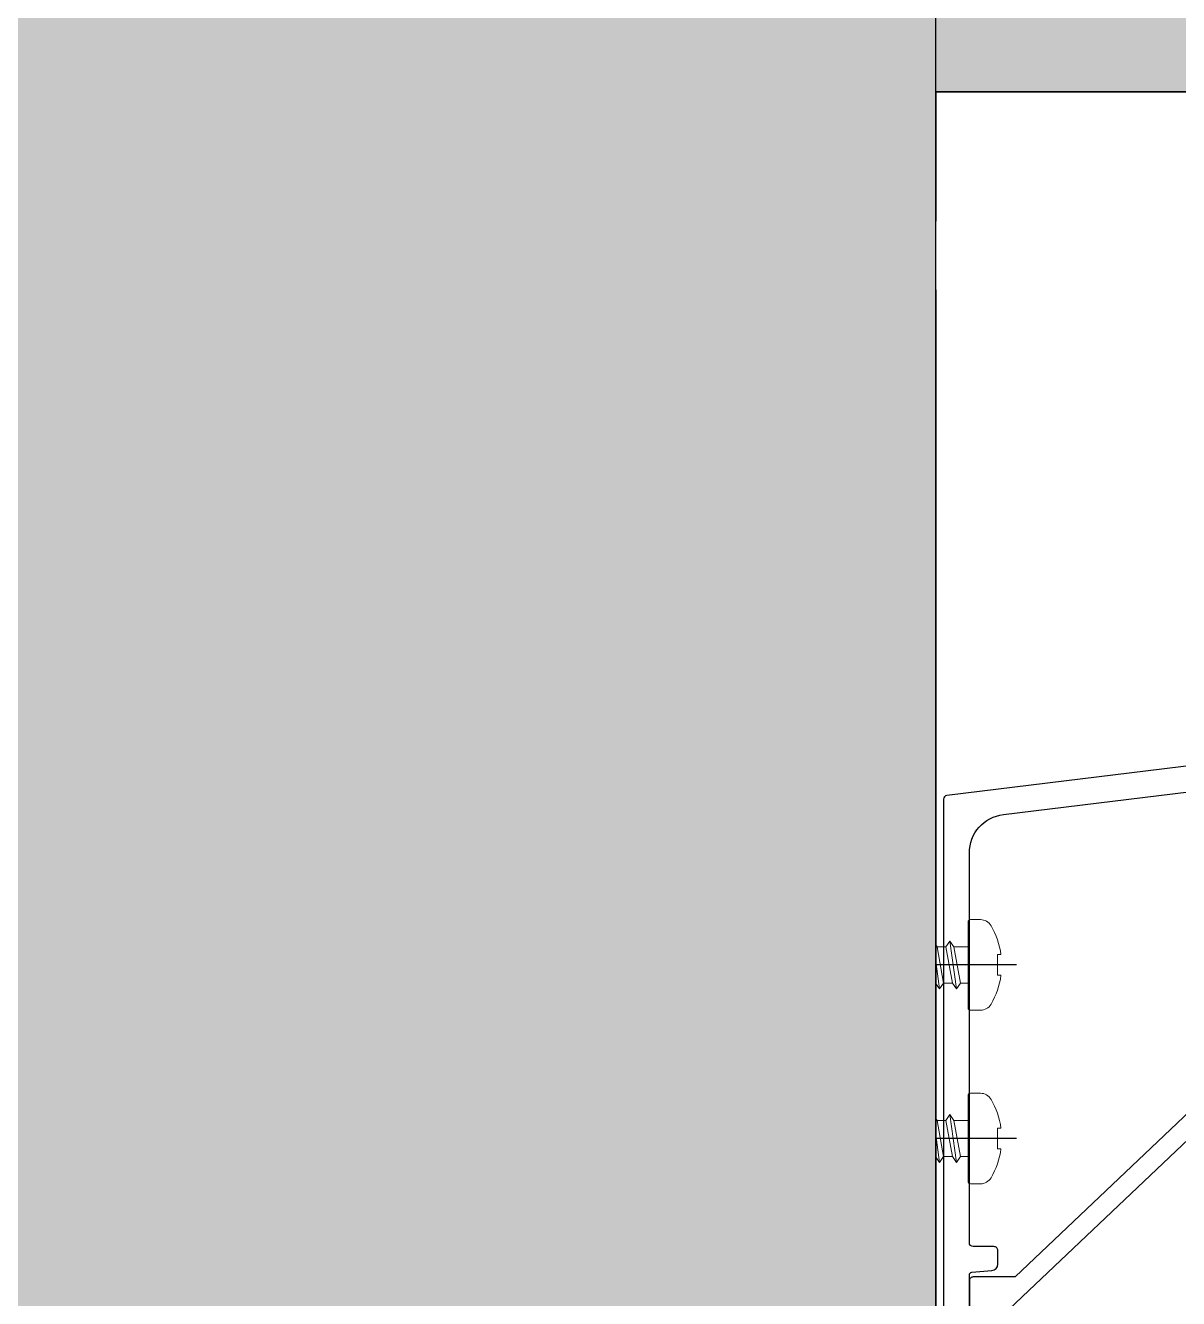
# Model space of a CAD drawing. Header units: millimetres. Extents: x -4391136 to -1798569, y -886572 to -291056.
# Drawn here: x -2446139.6 to -2446050.4, y -383504.1 to -383405.8 of the extents above; entities that cross this region are included whole.
import ezdxf

# ---------------------------------------------------------------- set-up
doc = ezdxf.new("R2010")
doc.units = ezdxf.units.MM
doc.set_wipeout_variables(frame=1)
doc.linetypes.add('CENTER', pattern=[50.800000000000004, 31.75, -6.35, 6.35, -6.35])
for name, color, linetype in [('000 - CONCRETE_COL_CUT_COLOR_1', 7, 'Continuous'), ('000 - CONCRETE_COL_HATCH_', 7, 'Continuous'), ('000 - CONCRETE_COL_WIPEOUT_', 7, 'Continuous'), ('000 - EXISTING_PRECAST_CUT_COLOR_4', 7, 'Continuous'), ('000 - STRUCTURE_STEEL_ACCESORIES_MAIN_COLOR_2', 7, 'Continuous'), ('000 - STRUCTURE_STEEL_ACCESORIES_WIPEOUT_', 7, 'Continuous'), ('010 - ASPG_ACCESSORIES_CUT_COLOR_2', 7, 'Continuous'), ('010 - ASPG_ACCESSORIES_HATCH_', 7, 'Continuous'), ('010 - ASPG_ACCESSORIES_MAIN_COLOR_1', 7, 'Continuous'), ('010 - ASPG_ACCESSORIES_SUB_COLOR_1', 7, 'Continuous'), ('010 - ASPG_ACCESSORIES_SUB_COLOR_2', 7, 'Continuous'), ('010 - ASPG_ACCESSORIES_SYMBOL_', 7, 'Continuous'), ('010 - ASPG_ACCESSORIES_WIPEOUT_', 7, 'Continuous'), ('010 - ASPG_EXTR_MAIN_COLOR_2', 7, 'Continuous'), ('010 - ASPG_FASTERN_MAIN_COLOR_1', 7, 'Continuous'), ('010 - ASPG_FLASHING_HATCH_', 7, 'Continuous'), ('010 - ASPG_FLASHING_MAIN_COLOR_4', 7, 'Continuous'), ('010 - ASPG_FLASHING_WIPEOUT_', 7, 'Continuous'), ('010 - ASPG_FRAMING_CUT_COLOR_4', 7, 'Continuous'), ('010 - ASPG_FRAMING_HATCH_', 7, 'Continuous'), ('010 - ASPG_FRAMING_MAIN_COLOR_2', 7, 'Continuous'), ('010 - ASPG_FRAMING_SUB_COLOR_2', 7, 'Continuous'), ('010 - ASPG_FRAMING_WIPEOUT_', 7, 'Continuous'), ('_PP-Dim', 7, 'Continuous'), ('BOLT & SCREW', 7, 'Continuous'), ('Center Line', 7, 'CENTER'), ('Xref-C-1-PP17-AR-2214-01-B$0$A-GLAZ-CURT', 7, 'Continuous')]:
    doc.layers.add(name, color=color, linetype=linetype)
doc.layers.add('010 - ASPG_ACCESSORIES_DEF_SUB', color=7, linetype='Continuous', plot=False)
doc.layers.add('010 - ASPG_EXTR_DEF_SUB', color=7, linetype='Continuous', plot=False)
doc.layers.add('12-GRID', color=7, linetype='CENTER', lineweight=13)
doc.layers.add('SCREW', color=7, linetype='Continuous', lineweight=5)
pattern_1 = [(45, (68845973.91123614, -106253.6340706302), (-4.041115254481119, 4.041115254481119), []), (45, (68845976.60531414, -106253.6340706302), (-4.041115254481119, 4.041115254481119), [])]

# ---------------------------------------------------------------- blocks, each defined once
blk = doc.blocks.new('Xref-C-1-PP17-AR-2214-01-B$0$DPA_Curved type A - Curved Type A-31239855-ENTRANCE 2 - LOWER ROOF FLOOR PLAN01-flat-1')
at = {"layer": 'Xref-C-1-PP17-AR-2214-01-B$0$A-GLAZ-CURT', "color": 7}
for p, q in [((0, -552.5000015507685), (0, 552.5000015507685)), ((0, 552.5000015507685), (0, -552.5000015507685))]:
    blk.add_line(p, q, dxfattribs=at)
blk = doc.blocks.new('Xref-C-1-PP17-AR-2214-01-B$0$DPA_Curved type A_Corner 1 - Curved Type A_corner 1-31495882-ENTRANCE 2 - LOWER ROOF FLOOR PLAN01-flat-1')
at = {"layer": 'Xref-C-1-PP17-AR-2214-01-B$0$A-GLAZ-CURT', "lineweight": 9}
h = blk.add_hatch(dxfattribs=at)
h.set_pattern_fill('ACET-2D-FP_18', angle=90, style=0, pattern_type=2)
h.set_pattern_definition([(49.99999999999999, (2739942.745000001, 496031.1720000007), (-459.0337474724126, 385.1750482020262), [76.2, -838.2]), (355, (2739942.745000001, 496031.1720000007), (65.28252745750682, 746.1827032957547), [60.96000000000002, -670.5600000000001]), (100.451, (2740003.473000001, 496025.8590000007), (-693.3830033246076, -127.8976821547151), [64.76000000000005, -712.3600000000005]), (46.18400000000002, (2739942.745000001, 496234.3720000007), (-648.57248621923, 622.3064181256742), [114.3, -1257.299999999999]), (96.63599999999998, (2740033.104, 496220.3580000006), (-1050.534318683824, -122.2199233656637), [97.14000000000117, -1068.540000000013]), (351.184, (2739942.745000001, 496234.3720000007), (172.1971373415032, 1110.274966525139), [91.44000000000007, -1005.840000000001]), (21.00000000000002, (2740044.345000001, 496183.5720000007), (-214.7433929342338, 559.4256646482162), [76.20000000000027, -838.2000000000031]), (326, (2740044.345000001, 496183.5720000007), (418.8539380654042, 620.9765000836201), [60.95999999999974, -670.559999999997]), (71.45100000000002, (2740094.883, 496149.4830000006), (-668.4524660190125, 224.2969172171013), [64.75999999999986, -712.3599999999984]), (37.50000000000001, (2739942.745000001, 496031.1720000007), (-158.7692420154775, 206.9121046213362), [33.528, -628.904, 33.528, -1320.292]), (37.50000000000001, (2739942.745000001, 496031.1720000007), (-158.7692420154775, 206.9121046213362), [-695.96, -647.192, 33.528, -639.572]), (7.499999999999995, (2739942.745000001, 496031.1720000007), (-47.30360574389218, 359.3065578758988), [33.52799999999999, -354.5839999999999, 33.52799999999999, -870.204]), (7.499999999999995, (2739942.745000001, 496031.1720000007), (-47.30360574389218, 359.3065578758988), [-421.64, -613.6639999999999, 33.52799999999999, -223.012]), (327.5, (2739716.177, 496031.1720000007), (146.1911639370438, 229.474161533996), [33.52800000000036, -220.4720000000024, -1844.04000000002]), (327.5, (2739716.177, 496031.1720000007), (146.1911639370438, 229.474161533996), [-254.0000000000028, 33.52800000000036, -758.9520000000082, -1051.560000000011]), (327.5, (2739716.177, 496031.1720000007), (146.1911639370438, 229.474161533996), [-1046.480000000011, 33.52800000000036, -1018.032000000011]), (317.5, (2739614.577000001, 496031.1720000007), (321.0978918266118, 350.4168590258025), [33.52799999999964, -296.6719999999968, 33.52799999999964, -1239.519999999987]), (317.5, (2739614.577000001, 496031.1720000007), (321.0978918266118, 350.4168590258025), [-363.7279999999961, -492.7599999999947, 33.52799999999964, -713.2319999999922])])
h.paths.add_polyline_path([(-150.000000002794, -502.2251245807856), (-150.000000002794, -552.2251245810185), (-2.793967723846436e-09, -552.2251245810185), (-2.793967723846436e-09, 552.2251245800289), (-150.000000002794, 552.2251245800289), (-150.000000002794, 502.225124580611), (-190.0000000032596, 502.225124580611), (-200.000000002794, 492.2251245806692), (-181.433605923783, 246.4237463214085), (-175.2395933624357, -1.164153218269348e-09), (-181.433605923783, -246.4237463236786), (-200.000000002794, -492.2251245829393), (-190.0000000032596, -502.2251245807856)])
at = {"layer": 'Xref-C-1-PP17-AR-2214-01-B$0$A-GLAZ-CURT', "color": 7, "lineweight": 35}
blk.add_line((0, -552.2251245805528), (0, 552.2251245805528), dxfattribs=at)
blk = doc.blocks.new('*U2742')
at = {"layer": '000 - CONCRETE_COL_HATCH_'}
h = blk.add_hatch(dxfattribs=at)
h.set_pattern_fill('AR-CONC', scale=0.04)
h.set_pattern_definition([(49.99999999999999, (-115500.0000000017, -843987.3138813948), (7.28738675984016, -0.6375634215561234), [0.762, -8.382000000000001]), (355, (-115500.0000000017, -843987.3138813948), (-1.409736856998774, 7.642273809561406), [0.6096, -6.7056233668]), (100.4514447, (-115499.3927197217, -843987.3670115347), (5.877649883614131, 7.004710076487804), [0.6476003519999999, -7.123609783999998]), (46.18420000000001, (-115500.0000000017, -843985.2818813948), (10.8431616356852, -1.681693117309086), [1.143, -12.573]), (96.63555760999992, (-115499.0964040017, -843985.4220213948), (9.49616536206012, 9.897044983908861), [0.9714009256, -10.6854243264]), (351.1841511700001, (-115500.0000000017, -843985.2818813948), (9.496165362599081, 9.897044983421306), [0.9143986828, -10.0583892768]), (21, (-115498.9840000017, -843985.7898813948), (6.064575650765299, -4.090607927483505), [0.762, -8.382000000000001]), (326.0000000000001, (-115498.9840000017, -843985.7898813948), (2.472081133905883, 7.367518644892771), [0.6096, -6.7056]), (71.45144499999999, (-115498.4786186977, -843986.1307653908), (8.536656771148646, 3.27691075543621), [0.6476003520000001, -7.123597503999999]), (37.50000000000001, (-115500.0000000017, -843987.3138813948), (0.1235441300236727, 3.382201554926124), [0, -6.62432, 0, -6.807200000000001, 0, -6.731000000000001]), (7.499999999999999, (-115500.0000000017, -843987.3138813948), (2.67278650041223, 4.00722299272478), [0, -3.88112, 0, -6.47192, 0, -2.5654]), (327.5, (-115502.2656800017, -843987.3138813948), (5.423623806674856, -0.2291497597069377), [0, -2.54, 0, -7.9248, 0, -10.5156]), (317.5, (-115503.2816800017, -843987.3138813948), (5.925167255440722, 1.017059641333321), [0, -3.302, 0, -5.26288, 0, -7.4676])])
h.paths.add_polyline_path([(-1.667805984044525e-10, 1.091393642127514e-11), (0, 300), (-99.99999999906868, 300), (-99.99999999906868, 380), (-120.0000000307336, 400.0000000298023), (-394.6910346783698, 365.090032074484), (-670.2542316336185, 337.9092267079977), (-946.4721514284611, 318.479031635914), (-1223.126840339042, 306.8147785334149), (-1500.000000000931, 302.9256712471833), (-1776.87315966282, 306.8147785334149), (-2053.527848573402, 318.479031635914), (-2329.745768368244, 337.9092267079977), (-2605.308965323493, 365.090032074484), (-2879.999999973923, 400.0000000300352), (-2899.999999999069, 380), (-2899.999999999069, 300), (-3000, 300), (-3000, 0)])
at = {"layer": '000 - CONCRETE_COL_CUT_COLOR_1', "color": 7, "lineweight": -2}
blk.add_lwpolyline([(-3000, 0), (-1.667805984044525e-10, 1.091393642127514e-11), (0, 300), (-99.99999999906868, 300), (-99.99999999906868, 380), (-120.0000000307336, 400.0000000298023), (-394.6910346783698, 365.090032074484), (-670.2542316336185, 337.9092267079977), (-946.4721514284611, 318.479031635914), (-1223.126840339042, 306.8147785334149), (-1500.000000000931, 302.9256712471833)], dxfattribs=at)
blk = doc.blocks.new('W-1-PP17-ENT2_REV00_20260526-152612_EX_LOPF-1')
at = {"color": 7, "rotation": 270}
for name, p in [('Xref-C-1-PP17-AR-2214-01-B$0$DPA_Curved type A - Curved Type A-31239855-ENTRANCE 2 - LOWER ROOF FLOOR PLAN01-flat-1', (617.5000018537976, -199.9999999986612)), ('Xref-C-1-PP17-AR-2214-01-B$0$DPA_Curved type A_Corner 1 - Curved Type A_corner 1-31495882-ENTRANCE 2 - LOWER ROOF FLOOR PLAN01-flat-1', (617.7748788241297, -199.9999999986612))]:
    blk.add_blockref(name, p, dxfattribs=at)
at = {"layer": '000 - EXISTING_PRECAST_CUT_COLOR_4', "color": 7, "xscale": 0.5, "yscale": 0.5, "zscale": 0.5}
blk.add_blockref('*U2742', (1170.00000340445, -199.9999999986612), dxfattribs=at)
blk = doc.blocks.new('*U3395')
at = {"layer": '12-GRID', "color": 7, "linetype": 'CENTER'}
for p, q in [((5.684341886080801e-14, -6.200000000000029), (5.684341886080801e-14, 2.200000000000029)), ((-4.199999999999973, -2), (4.200000000000085, -2))]:
    blk.add_line(p, q, dxfattribs=at)
at = {"layer": 'BOLT & SCREW', "color": 7}
for p, q in [((-0.2288719817826677, -1.446462371730204), (-0.4418749999998197, -0.2325000000002947)), ((0.2288719817822642, -1.446462371730562), (0.4418749999996946, -0.2324999999999764)), ((-0.553537628269381, -1.771128018217196), (-1.767499999999847, -1.558125000000442)), ((-0.4577439635652332, -1.771128018217196), (-0.8837500000000146, -1.558125000000442)), ((-0.2288719817826677, -1.542256036434869), (-0.4418749999998197, -1.116250000000048)), ((0.2288719817822642, -1.542256036434869), (0.4418749999996946, -1.116250000000048)), ((0.4577439635647103, -1.771128018217196), (0.8837499999994917, -1.558125000000442)), ((0.5535376282692559, -1.771128018217196), (1.767500000000001, -1.558125000000124)), ((-0.553537628269381, -2.228871981782805), (-1.767500000000483, -2.441875000000354)), ((-0.4577439635652332, -2.228871981782805), (-0.8837500000000146, -2.441875000000354)), ((-0.2288719817826677, -2.457743963565131), (-0.4418749999998197, -2.883750000000271)), ((-0.2288719817821107, -2.553537628269438), (-0.4418749999998197, -3.767500000000023)), ((0.4418749999996946, -2.883750000000271), (0.2288719817829008, -2.457743963565131)), ((0.2288719817829008, -2.553537628269438), (0.4418749999999732, -3.767500000000023)), ((0.4577439635647103, -2.228871981782805), (0.8837500000001283, -2.441874999999877)), ((0.5535376282692559, -2.228871981782805), (1.767500000000001, -2.441874999999877))]:
    blk.add_line(p, q, dxfattribs=at)
for points in [[(-1.767500000000006, -1.558125000000442), (-0.8837500000001342, -1.558125000000442, 0.4142135623730394), (-0.4418749999998197, -1.116250000000048), (-0.4418749999998197, -0.2325000000002947), (0.4418749999996946, -0.2324999999999764), (0.4418749999996946, -1.116250000000048, 0.4142135623731505), (0.8837500000000089, -1.558125000000442), (1.76750000000012, -1.558125000000124), (1.76750000000012, -2.441874999999877), (0.8837500000000089, -2.441874999999877, 0.414213562373095), (0.4418749999996946, -2.883750000000271), (0.4418749999999732, -3.767500000000023), (-0.4418749999998197, -3.767500000000023), (-0.4418749999998197, -2.883750000000271, 0.4142135623730397), (-0.8837500000001342, -2.441875000000354), (-1.767500000000483, -2.441875000000354)], [(0.2288719817829008, -2.457743963565131, -0.414213562373095), (0.4577439635645909, -2.228871981782805), (0.5535376282692559, -2.228871981782805), (0.5535376282692559, -1.771128018217196), (0.4577439635645909, -1.771128018217196, -0.4142135623730951), (0.228871981782105, -1.542256036434869), (0.228871981782105, -1.446462371730562), (-0.2288719817826677, -1.446462371730204), (-0.2288719817826677, -1.542256036434869, -0.4142135623730951), (-0.4577439635649944, -1.771128018217196), (-0.553537628269381, -1.771128018217196), (-0.553537628269381, -2.228871981782805), (-0.4577439635649944, -2.228871981782805, -0.4142135623730951), (-0.2288719817826677, -2.457743963565131), (-0.2288719817822698, -2.553537628269438), (0.2288719817829008, -2.553537628269438)]]:
    blk.add_lwpolyline(points, format="xyb", close=True, dxfattribs=at)
blk.add_circle((5.684341886080801e-14, -2), 3.5, dxfattribs=at)
blk = doc.blocks.new('000_ASPG_TYP_FILES_20260218-010703_FRAME_EXTR_')
at = {"layer": '010 - ASPG_FRAMING_HATCH_'}
h = blk.add_hatch(dxfattribs=at)
h.set_pattern_fill('ANSI32', scale=0.1, angle=180)
h.set_pattern_definition([(225, (0, 0), (0.6735192090801866, -0.6735192090801868), []), (225, (-0.4490130000000001, 5.498823332255506e-17), (0.6735192090801866, -0.6735192090801868), [])])
edge = h.paths.add_edge_path()
edge.add_line((1.999999996740371, 15.99999999965075), (1.999999996740371, 1.999999999941792))
edge.add_line((1.999999996740371, 1.999999999941792), (39.69999999750871, 1.999999999941792))
edge.add_arc((39.69999999730499, 1.700000000040752), 0.2999999999010399, -3.891028654834372e-08, 89.99999996109239, ccw=False)
edge.add_line((39.99999999720603, 1.699999999837019), (39.99999999720603, 0.2999999996973202))
edge.add_arc((39.69999999750872, 0.2999999996973131), 0.2999999996973131, -90.00000000000142, 1.4210854715202004e-12, ccw=False)
edge.add_line((39.69999999750871, 0), (0.2999999996973202, 0))
edge.add_arc((0.2999999996973273, 0.2999999996973273), 0.2999999996973273, 180.0000000000013, 269.99999999999864, ccw=False)
edge.add_line((0, 0.2999999996973202), (0, 17.69999999989523))
edge.add_arc((0.2999999999301508, 17.70000000012806), 0.2999999999301508, 90.00000004446741, 180.0000000444674, ccw=False)
edge.add_line((0.2999999996973202, 18.00000000005821), (22.5570233851904, 18.00000000005821))
edge.add_arc((22.5570233856712, 18.50000000026317), 0.5000000002049632, 269.9999999449049, 380.2095453190142)
edge.add_arc((26.1699999981368, 19.82999999686102), 3.349999998908497, 182.0637942974167, 200.2095453254992, ccw=False)
edge.add_arc((23.58168000320438, 19.73672835517209), 0.7599999998138507, 2.0637943418387863, 182.0637943418388, ccw=False)
edge.add_arc((26.16999999910358, 19.82999999939922), 1.830000000338361, 182.0637943388468, 447.9362056470717)
edge.add_arc((26.263271644013, 22.41831999551505), 0.7600000000549151, 87.93620564125177, 267.9362056412518, ccw=False)
edge.add_arc((26.16999999863267, 19.8300000075356), 3.349999992334041, 69.79045460402187, 87.9362056313708, ccw=False)
edge.add_arc((27.49999999788272, 23.44297661244421), 0.5000000006038865, 249.7904545688332, 359.9999999442181)
edge.add_line((27.9999999984866, 23.44297661195742), (27.9999999984866, 26.67999999993481))
edge.add_line((27.9999999984866, 26.67999999993481), (28.49999999674037, 27.17999999958556))
edge.add_line((28.49999999674037, 27.17999999958556), (27.9999999984866, 27.67999999970198))
edge.add_line((27.9999999984866, 27.67999999970198), (27.9999999984866, 38.61999999982072))
edge.add_line((27.9999999984866, 38.61999999982072), (28.49999999674037, 39.11999999993714))
edge.add_line((28.49999999674037, 39.11999999993714), (27.9999999984866, 39.62000000005355))
edge.add_line((27.9999999984866, 39.62000000005355), (27.9999999984866, 42.85702338756528))
edge.add_arc((27.49999999787862, 42.85702338707262), 0.5000000006079759, 5.645408219420843e-08, 110.2095454304945)
edge.add_arc((26.16999999884449, 46.46999999186602), 3.349999992147246, 272.0637943651193, 290.20954539329375, ccw=False)
edge.add_arc((26.263271644013, 43.88168000403675), 0.7600000000258301, 92.06379435882718, 272.0637943588272, ccw=False)
edge.add_arc((26.16999999910502, 46.47000000012492), 1.830000000339747, 272.0637943528818, 537.9362056611998)
edge.add_arc((23.58168000320438, 46.56327164435061), 0.7599999998138507, 177.9362056581612, 357.9362056581612, ccw=False)
edge.add_arc((26.16999999825318, 46.47000000263876), 3.349999999025627, 159.7904546748206, 177.9362057022633, ccw=False)
edge.add_arc((22.55702338551316, 47.7999999994954), 0.500000000434755, 339.790454661877, 450.0000000369852)
edge.add_line((22.5570233851904, 48.29999999993015), (0.2999999996973202, 48.29999999993015))
edge.add_arc((0.2999999996973095, 48.59999999962746), 0.2999999996973131, 179.9999999999987, 270.00000000000205, ccw=False)
edge.add_line((0, 48.59999999962747), (0, 59.99999999994179))
edge.add_arc((0.2999999996973202, 59.99999999994179), 0.2999999996973202, 90, 180, ccw=False)
edge.add_line((0.2999999996973202, 60.29999999963911), (4.999999997438863, 60.29999999963911))
edge.add_line((4.999999997438863, 60.29999999963911), (4.999999997438863, 64.99999999959255))
edge.add_arc((5.299999997369017, 64.99999999982538), 0.2999999999301544, 90.0000000444681, 180.0000000444674, ccw=False)
edge.add_line((5.299999997136183, 65.29999999975553), (29.99999999883585, 65.29999999975553))
edge.add_line((29.99999999883585, 65.29999999975553), (29.99999999883585, 63.59999999997672))
edge.add_arc((29.69999999890567, 63.59999999974391), 0.2999999999301721, -89.99999995552861, 4.4463320136856055e-08, ccw=False)
edge.add_line((29.69999999913853, 63.29999999981374), (7.299999997485429, 63.29999999981374))
edge.add_arc((7.29999999771826, 62.99999999988358), 0.2999999999301508, 90.00000004446738, 180.0000000444674)
edge.add_line((6.999999997788109, 62.99999999965075), (6.999999997788109, 58.29999999969732))
edge.add_line((6.999999997788109, 58.29999999969732), (2.300000000162981, 58.29999999969732))
edge.add_arc((2.299999998300336, 57.99999999813735), 0.3000000015599653, 89.99999964426098, 179.999999644261)
edge.add_line((1.999999996740371, 58), (1.999999996740371, 50.60000000003492))
edge.add_arc((2.299999998533172, 50.60000000166475), 0.3000000017928013, 180.000000311273, 270.0000003112706)
edge.add_line((2.300000000162981, 50.29999999987194), (29.69999999913853, 50.29999999987194))
edge.add_arc((29.6999999989348, 49.9999999999709), 0.299999999901047, -3.890897914970992e-08, 89.99999996109108, ccw=False)
edge.add_line((29.99999999883585, 49.99999999976717), (29.99999999883585, 26.67999999993481))
edge.add_line((29.99999999883585, 26.67999999993481), (29.99999999883585, 16.29999999981374))
edge.add_arc((29.6999999989057, 16.2999999995809), 0.2999999999301508, -89.99999995553259, 4.446741286301403e-08, ccw=False)
edge.add_line((29.69999999913853, 15.99999999965075), (1.999999996740371, 15.99999999965075))
at = {"layer": '010 - ASPG_FRAMING_CUT_COLOR_4', "color": 7}
blk.add_lwpolyline([(1.999999996740371, 15.99999999965075), (1.999999996740371, 1.999999999941792), (39.69999999750871, 1.999999999941792, -0.4142135623731089), (39.99999999720603, 1.699999999837019), (39.99999999720603, 0.2999999996973202, -0.4142135623731089), (39.69999999750871, 0), (0.2999999996973202, 0, -0.4142135623730811), (0, 0.2999999996973202), (0, 17.69999999989523, -0.4142135623730951), (0.2999999996973202, 18.00000000005821), (22.5570233851904, 18.00000000005821, 0.5217296884731124), (23.02624112786725, 18.67272727261297, -0.07934163687482358), (22.82217297761235, 19.70935906958766, -1), (24.34118702879641, 19.76409764075652, 2.296345716993233), (26.23590235819574, 21.65881296969019, -1), (26.29064092983026, 23.17782702133991, -0.0793416368716021), (27.32727272447664, 22.9737588702119, 0.5217296884801942), (27.9999999984866, 23.44297661195742), (27.9999999984866, 26.67999999993481), (28.49999999674037, 27.17999999958556), (27.9999999984866, 27.67999999970198), (27.9999999984866, 38.61999999982072), (28.49999999674037, 39.11999999993714), (27.9999999984866, 39.62000000005355), (27.9999999984866, 42.85702338756528, 0.5217296884727316), (27.32727272447664, 43.3262411293108, -0.07934163687522733), (26.29064092983026, 43.122172978241, -1), (26.23590235819574, 44.64118702983251, 2.296345716995783), (24.34118702879641, 46.53590235876618, -1), (22.82217297761235, 46.59064092993503, -0.07934163687201433), (23.02624112786725, 47.62727272690972, 0.5217296884786579), (22.5570233851904, 48.29999999993015), (0.2999999996973202, 48.29999999993015, -0.4142135623731158), (0, 48.59999999962747), (0, 59.99999999994179, -0.414213562373095), (0.2999999996973202, 60.29999999963911), (4.999999997438863, 60.29999999963911), (4.999999997438863, 64.99999999959255, -0.4142135623730879), (5.299999997136183, 65.29999999975553), (29.99999999883585, 65.29999999975553), (29.99999999883585, 63.59999999997672, -0.4142135623730533), (29.69999999913853, 63.29999999981374), (7.299999997485429, 63.29999999981374, 0.4142135623730949), (6.999999997788109, 62.99999999965075), (6.999999997788109, 58.29999999969732), (2.300000000162981, 58.29999999969732, 0.4142135623730948), (1.999999996740371, 58), (1.999999996740371, 50.60000000003492, 0.4142135623730845), (2.300000000162981, 50.29999999987194), (29.69999999913853, 50.29999999987194, -0.4142135623730951), (29.99999999883585, 49.99999999976717), (29.99999999883585, 26.67999999993481), (29.99999999883585, 16.29999999981374, -0.4142135623730951), (29.69999999913853, 15.99999999965075)], format="xyb", close=True, dxfattribs=at)
at = {"color": 7}
for p in [(26.16999999736436, 48.46999999973923), (26.16999999736436, 21.82999999966705)]:
    blk.add_blockref('*U3395', p, dxfattribs=at)
blk = doc.blocks.new('PZG35-9D5')
at = {"layer": 'Center Line', "color": 7}
blk.add_line((1.4210854715202e-14, 3.733653355866409), (1.4210854715202e-14, -10.53404386090006), dxfattribs=at)
at = {"layer": 'SCREW', "color": 7}
for p, q in [((-1.399999999999963, 2.842170943040401e-14), (-1.399999999999963, -1.090192378864657)), ((1.399999999999991, 0), (1.399999999999991, -0.5901923788647139)), ((-1.850000000000009, -1.399999999999977), (1.850000000000037, -0.8999999999999773)), ((-1.399999999999963, -1.090192378864685), (1.399999999999991, -0.5901923788646855)), ((1.850000000000037, -0.8999999999999773), (1.399999999999991, -0.5901923788646855)), ((1.850000000000037, -0.8999999999999773), (1.399999999999991, -1.209807621135297)), ((-1.850000000000009, -1.399999999999977), (-1.399999999999963, -1.090192378864685)), ((-1.850000000000009, -1.399999999999977), (-1.399999999999963, -1.709807621135297)), ((-1.399999999999963, -1.709807621135297), (1.399999999999991, -1.209807621135297)), ((-1.399999999999963, -1.709807621135269), (-1.399999999999963, -2.390192378864697)), ((-1.399999999999963, -2.390192378864697), (1.399999999999991, -1.890192378864697)), ((1.399999999999991, -1.209807621135269), (1.399999999999991, -1.890192378864725)), ((1.850000000000037, -2.199999999999989), (1.399999999999991, -1.890192378864697)), ((-1.850000000000009, -2.699999999999989), (1.850000000000037, -2.199999999999989)), ((-1.850000000000009, -2.699999999999989), (-1.399999999999963, -2.390192378864697)), ((-1.850000000000009, -2.699999999999989), (-1.399999999999963, -3.009807621135309)), ((-1.399999999999963, -3.009807621135309), (1.399999999999991, -2.509807621135309)), ((1.850000000000037, -2.199999999999989), (1.399999999999991, -2.509807621135309)), ((1.399999999999991, -2.50980762113528), (1.399999999999991, -3.190192378864708)), ((-1.850000000000009, -4), (-1.399999999999963, -3.690192378864708)), ((-1.850000000000009, -4), (-0.9911470940920566, -3.883938796498938)), ((-1.399999999999963, -3.009807621135309), (-1.399999999999963, -3.690192378864708)), ((-1.399999999999963, -3.690192378864708), (-0.8446989986695002, -3.591031485769975)), ((0.5619885887190463, -3.339837273736322), (1.399999999999991, -3.190192378864708)), ((0.7141825614195483, -3.653488843051434), (1.850000000000037, -3.5)), ((0.7141825614195483, -3.932275020881832), (1.399999999999991, -3.80980762113532)), ((1.850000000000037, -3.5), (1.399999999999991, -3.190192378864708)), ((1.850000000000037, -3.5), (1.399999999999991, -3.80980762113532)), ((1.399999999999991, -3.809807621135349), (1.399999999999991, -4.490192378864691)), ((-1.850000000000009, -4), (-1.399999999999963, -4.30980762113532)), ((-1.399999999999963, -4.30980762113532), (-1.184865735341859, -4.271390788160659)), ((-1.399999999999963, -4.309807621135349), (-1.399999999999963, -8.099999999999966)), ((0.7141825614195483, -4.612659778611231), (1.399999999999991, -4.49019237886472)), ((0.7141825614195483, -4.953488843051389), (1.850000000000037, -4.800000000000011)), ((1.850000000000037, -4.800000000000011), (1.399999999999991, -4.49019237886472)), ((1.850000000000037, -4.800000000000011), (1.399999999999991, -5.109807621135332)), ((0.7141825614195483, -5.232275020881843), (1.399999999999991, -5.109807621135332)), ((1.399999999999991, -5.109807621135332), (1.399999999999991, -8.099999999999966)), ((1.4210854715202e-14, -9.5), (-1.399999999999963, -8.099999999999966)), ((1.4210854715202e-14, -9.5), (1.399999999999991, -8.099999999999966))]:
    blk.add_line(p, q, dxfattribs=at)
blk.add_lwpolyline([(1.4210854715202e-14, -9.5), (0.7141825614195483, -5.232275020881843), (0.7141825614195483, -3.600899293750615, 0.4176573264866609), (0.4106596181599826, -3.300919979679151, 0.1081021898226624), (-0.8446989986694433, -3.591031485769975), (-1.399999999999991, -4.701675652739141)], format="xyb", dxfattribs=at)
blk = doc.blocks.new('*U3396')
at = {"layer": 'SCREW', "color": 7}
blk.add_lwpolyline([(3.026373332565058, 1.780836269555209, 0.09905967801670053), (0.7999999999999687, 2.546427498927414), (0.7999999999999687, 2.274284095813357), (-0.800000000000054, 2.274284095813357), (-0.800000000000054, 2.546427498927414, 0.09905967801670058), (-3.026373332565143, 1.780836269555209, 0.2665876613401604), (-3.500000000000043, 0.9556546004010897), (-3.500000000000043, 0.1999999999999886, 0.4142135623730938), (-3.300000000000054, 0), (3.299999999999997, 0, 0.4142135623731049), (3.499999999999986, 0.1999999999999886), (3.499999999999957, 0.9556546004010897, 0.2665876613401604)], format="xyb", close=True, dxfattribs=at)
blk.add_blockref('PZG35-9D5', (-1.4210854715202e-14, 0), dxfattribs=at)
blk = doc.blocks.new('*U3399')
at = {"color": 7}
blk.add_point((0, 0), dxfattribs=at)
at = {"layer": '010 - ASPG_ACCESSORIES_MAIN_COLOR_1', "color": 7}
blk.add_lwpolyline([(-39.69999999902211, -0.5999999995172398, 0.4142135623731156), (-39.99999999883585, -0.8999999995638059), (-39.99999999883585, -7.366962144914214, 0.5773502691897371), (-39.65044321701862, -7.568778847059366), (-36.64260295056738, -5.832201459393036, 0.7673269879794871), (-36.78520590183325, -5.299999999645297), (-37.89999999874271, -5.299999999645297, -0.4142135623735732), (-38.19999999902211, -4.999999999656938), (-38.19999999902211, -2.799999999587089, -0.4142135623730951), (-37.99999999883585, -2.59999999951724), (-32.18326623388566, -2.59999999951724, -0.3888787318530097), (-31.98402729420923, -2.782568851142787), (-31.8474567013327, -4.343577870872468, 0.3888787318530089), (-31.34935935237445, -4.799999999528882), (-30.29999999911524, -4.799999999528882, 0.4142135623732408), (-29.99999999883585, -4.499999999540523), (-29.99999999883585, -2.899999999505599, -0.4142135623731785), (-29.69999999902211, -2.59999999951724), (0.4107479506637901, -2.59999999951724, -0.3789692262628873), (3.38851808081381, -5.235465979035143), (7.952927200356498, -42.5207682372482, 0.4465929586642906), (11.6177961837966, -45.07649022702281, -0.4898018444424612), (16.07846395508386, -48.68238816667036), (16.06490363762714, -49.36225294566866, -0.1824796859550777), (15.80227640201338, -50.01801436272836, -0.2679491924113072), (15.32539491611533, -50.16829426406803, 1.122114645179816), (15.09990952932276, -52.3421093734276, 0.4050039718497206), (18.0645059288945, -49.40213623346681), (18.07806624681689, -48.72227145435209, 0.4898054953707174), (11.15966573380865, -43.12966807454978, -0.4465970485362636), (9.938031048281118, -42.27776159492242), (4.866356541635469, -0.8481197821154633, 0.3641755342157969), (4.570876519894227, -0.5999999995172398)], format="xyb", close=True, dxfattribs=at)
at = {"layer": '010 - ASPG_EXTR_DEF_SUB', "color": 7}
for p in [(-39.99999999883585, -0.4999999995172402), (43.44495566345738, -76.89999999944341), (43.44495566345738, -77.49999999954052)]:
    blk.add_point(p, dxfattribs=at)
at = {"layer": '010 - ASPG_EXTR_MAIN_COLOR_2', "color": 7}
blk.add_lwpolyline([(11.37409105408005, -48.15170148877115), (11.47245816211216, -47.43577758665815), (12.17779493960552, -47.55667202338264), (12.29266474000178, -46.78670596401826, -0.5355375090189683), (14.1918134491425, -49.16870282323253, 0.9915718169393263), (15.66379558271728, -49.57599316951273, 1.157025413028558), (8.792231505503878, -48.77291728999153, -0.6885576205791355), (8.274611146422103, -48.98797988444021), (-17.14292736421339, -22.16859813180672), (-32.34153279638849, -6.131750148785431), (-32.34153279638849, -2.899999981694054, 0.4143115081626392), (-32.64163311407901, -2.59999999951724), (-37.54163311352022, -2.59999999951724, 0.4141156188887998), (-37.84153278893791, -2.899999981635847), (-37.84153278893791, -4.299999988411218, 0.4142135623731781), (-37.54153279098682, -4.599999986478724), (-35.98884801496752, -4.599999986478724, -0.205894629290155), (-35.77110154624097, -4.693635078269653), (33.22969053988345, -77.49999999954052), (43.14495566324331, -77.49999999954052, 0.6681786376628355), (43.35708769806661, -76.98786796536915), (40.5215537941549, -74.1523340573247, 0.6681786381757795), (40.00942175951786, -74.36446609156592), (40.00942175951786, -75.99999999802712), (33.87471885257401, -75.99999999802712), (11.86384030175395, -52.7751643466243, -0.5583539238224016), (12.08261241135187, -51.95244935475676, 0.7662751832817146), (12.03674733010121, -50.39291741001107, -0.4385828234445206), (10.70630855322815, -48.05207626283555)], format="xyb", close=True, dxfattribs=at)
at = {"layer": 'SCREW', "color": 7, "rotation": 180}
for p in [(-21.64901723782532, -2.499999999924694), (-8.237076249206439, -2.499999999924694)]:
    blk.add_blockref('*U3396', p, dxfattribs=at)
blk = doc.blocks.new('*U2000')
at = {"color": 7}
blk.add_wipeout([(995, 4.000000001355147), (60.00000000297592, 3.9999999999997726), (60.00000000297592, 69.2999999999995), (995, 69.3000000013551)], dxfattribs=at).dxf.layer = '010 - ASPG_FRAMING_WIPEOUT_'
at = {"layer": '010 - ASPG_FRAMING_MAIN_COLOR_2', "color": 7}
blk.add_lwpolyline([(965.0000000011642, 69.30000000135537), (90.00000000181171, 69.3), (90.00000000181171, 6), (965.0000000011642, 6.000000001355374)], close=True, dxfattribs=at)
at = {"layer": '010 - ASPG_FRAMING_SUB_COLOR_2', "color": 7}
for points in [[(995, 4.000000001355374), (60.00000000297587, 4), (60.00000000297587, 69.3), (995, 69.30000000135537)], [(60.00000000297587, 2.000000000715772), (60.00000000297587, 4), (995, 4.000000001355374), (995, 2.000000002071147)]]:
    blk.add_lwpolyline(points, close=True, dxfattribs=at)
at = {"color": 7, "xscale": -1, "rotation": 180}
for p in [(880.7738853988703, 69.3), (945.7738853988703, 69.3)]:
    blk.add_blockref('*U3399', p, dxfattribs=at)
at = {"color": 7, "xscale": -1}
blk.add_blockref('000_ASPG_TYP_FILES_20260218-010703_FRAME_EXTR_', (995, 4.000000001355374), dxfattribs=at)
blk = doc.blocks.new('W-1-PP17-ENT2_REV00_20260528-225335_ASPG_UPPF')
at = {"color": 7, "xscale": -1, "rotation": 270}
blk.add_blockref('*U2000', (1018, -1204.999999999069), dxfattribs=at)
blk = doc.blocks.new('010 - ASPG_ACCESSORIES - SILOCONE')
at = {"layer": '010 - ASPG_ACCESSORIES_HATCH_'}
h = blk.add_hatch(dxfattribs=at)
h.set_pattern_fill('HONEY', scale=0.238199238234654, angle=-90.00000000000001)
h.set_pattern_definition([(270, (1257417.442484036, -520103.9224064059), (0.6549599250656583, -1.134423872092541), [0.7562825813950264, -1.512565162790053]), (29.99999999999978, (1257417.442484036, -520103.9224064059), (0.6549599293588203, 1.134423869613882), [0.7562825813950256, -1.512565162790051]), (329.9999999999998, (1257417.442484036, -520103.9224064059), (1.309919854424478, -2.478657937293614e-09), [-1.512565162790051, 0.7562825813950254])])
edge = h.paths.add_edge_path()
edge.add_ellipse((-9.777591531164944, -4.999999999359716), major_axis=(3.509070088518285e-14, -4.999999999272404), ratio=0.6444816938462435, start_angle=0, end_angle=360)
h = blk.add_hatch(dxfattribs=at)
h.set_pattern_fill('ANSI37', scale=0.5954980955866349, angle=-90.00000000000001)
h.set_pattern_definition([(314.9999999999999, (1257417.192862034, -520083.9224064059), (1.336931354494228, 1.336931354494224), []), (44.99999999999984, (1257417.192862034, -520083.9224064059), (-1.336931354494223, 1.336931354494228), [])])
edge = h.paths.add_edge_path()
edge.add_ellipse((-9.52796952938661, -4.999999999359716), major_axis=(3.510345640540481e-14, -4.999999999272404), ratio=0.6444816938462435, start_angle=0, end_angle=180)
edge.add_line((-9.52796952938661, -2.91038304567337e-10), (0, -2.91038304567337e-10))
edge.add_arc((9.899917497765273, -4.999999999359716), 11.09091368915029, 513.2037265690325, 566.796273431796)
edge.add_line((0, -9.999999998894054), (-9.52796952938661, -9.999999998894054))
at = {"layer": '010 - ASPG_ACCESSORIES_CUT_COLOR_2', "color": 7}
blk.add_lwpolyline([(-9.777591531164944, -9.999999998894054), (0, -9.999999998894054, -0.2381992382621886), (0, -2.91038304567337e-10), (-9.777591531164944, -2.91038304567337e-10)], format="xyb", dxfattribs=at)
blk.add_ellipse((-9.777591531164944, -4.999999999359716), major_axis=(3.509070088518285e-14, -4.999999999272404), ratio=0.6444816938462435, dxfattribs=at)
at = {"layer": '010 - ASPG_ACCESSORIES_DEF_SUB', "color": 7, "transparency": 33554457}
blk.add_lwpolyline([(0, -9.999999998894054), (-13, -9.999999998894054), (-13, -5.820766091346741e-11), (0, -5.820766091346741e-11)], close=True, dxfattribs=at)
blk = doc.blocks.new('*U1976')
at = {"layer": '010 - ASPG_ACCESSORIES_SUB_COLOR_2', "color": 7}
for p, q in [((-2.084999999999127, -1.547816335794778), (-2.084999999999127, 0)), ((2.084999999999013, -1.047816335789321), (2.084999999999127, 0)), ((-2.729999999999563, -1.899999999995998), (2.729999999999563, -1.399999999995998)), ((-2.729999999999563, -1.899999999995998), (-2.084999999999127, -1.547816335789321)), ((-2.729999999999563, -1.899999999995998), (-2.084999999999127, -2.252183664200857)), ((-2.084999999999127, -1.547816335789321), (2.084999999999127, -1.047816335789321)), ((-2.084999999999127, -2.252183664200857), (2.084999999999127, -1.752183664200857)), ((2.729999999999563, -1.399999999995998), (2.084999999999127, -1.047816335789321)), ((2.729999999999563, -1.399999999995998), (2.084999999999127, -1.752183664200857)), ((2.084999999999013, -2.847816335790412), (2.0849999999989, -1.752183664201084)), ((-2.084999999999013, -3.347816335790412), (-2.084999999999127, -2.252183664206314)), ((-2.084999999999127, -3.347816335790412), (2.084999999999127, -2.847816335790412)), ((2.729999999999563, -3.19999999999709), (2.084999999999127, -2.847816335790412)), ((-2.729999999999563, -3.69999999999709), (2.729999999999563, -3.19999999999709)), ((-2.729999999999563, -3.69999999999709), (-2.084999999999127, -3.347816335790412)), ((-2.729999999999563, -3.69999999999709), (-2.084999999999127, -4.052183664201948)), ((-2.084999999999127, -4.052183664201948), (2.084999999999127, -3.552183664201948)), ((2.729999999999563, -3.19999999999709), (2.084999999999127, -3.552183664201948)), ((2.084999999999241, -4.647816335791504), (2.084999999999241, -3.552183664201948)), ((-2.0849999999989, -5.147816335791504), (-2.084999999999013, -4.052183664201948)), ((-2.084999999999127, -5.147816335791504), (2.084999999999127, -4.647816335791504)), ((-2.084999999999127, -5.147816335791504), (2.084999999999127, -4.647816335791504)), ((2.729999999999563, -4.999999999998181), (2.084999999999127, -4.647816335791504)), ((2.729999999999563, -4.999999999998181), (2.084999999999127, -4.647816335791504)), ((-2.729999999999563, -5.499999999998181), (2.729999999999563, -4.999999999998181)), ((-2.729999999999563, -5.499999999998181), (2.729999999999563, -4.999999999998181)), ((-2.729999999999563, -5.499999999998181), (-2.084999999999127, -5.147816335791504)), ((-2.729999999999563, -5.499999999998181), (-2.084999999999127, -5.147816335791504)), ((-2.729999999999563, -5.499999999998181), (-2.084999999999127, -5.852183664203039)), ((-2.729999999999563, -5.499999999998181), (-2.084999999999127, -5.852183664203039)), ((-2.084999999999127, -5.852183664203039), (2.084999999999127, -5.352183664203039)), ((-2.084999999999127, -5.852183664203039), (2.084999999999127, -5.352183664203039)), ((-2.084999999999127, -6.947816335792595), (-2.0849999999989, -5.852183664203039)), ((-2.084999999999127, -6.947816335792595), (-2.084999999999127, -5.852183664203039)), ((2.729999999999563, -4.999999999998181), (2.084999999999127, -5.352183664203039)), ((2.729999999999563, -4.999999999998181), (2.084999999999127, -5.352183664203039)), ((2.084999999999127, -6.447816335792595), (2.084999999999127, -5.352183664203039)), ((2.084999999999127, -6.447816335792595), (2.084999999999241, -5.352183664203039)), ((-2.729999999999563, -7.299999999999272), (2.729999999999563, -6.799999999999272)), ((-2.084999999999127, -6.947816335792595), (2.084999999999127, -6.447816335792595)), ((2.729999999999563, -6.799999999999272), (2.084999999999127, -6.447816335792595)), ((2.729999999999563, -6.799999999999272), (2.084999999999127, -7.152183664204131)), ((-2.729999999999563, -7.299999999999272), (-2.084999999999127, -6.947816335792595)), ((-2.729999999999563, -7.299999999999272), (-2.084999999999127, -7.652183664204131)), ((-2.084999999999127, -7.652183664204131), (2.084999999999127, -7.152183664204131)), ((-2.084999999999127, -8.747816335793686), (-2.084999999999127, -7.652183664204131)), ((2.084999999999127, -8.247816335793686), (2.084999999999127, -7.152183664204131)), ((-2.729999999999563, -9.099999999998545), (-2.084999999999127, -8.747816335793686)), ((-2.084999999999127, -8.747816335793686), (-1.064489079482883, -8.605286877620529)), ((0.4333070988686814, -8.43729858455481), (2.084999999999127, -8.247816335793686)), ((0.7141825614198751, -8.775605983184505), (2.729999999999563, -8.599999999998545)), ((2.729999999999563, -8.599999999998545), (2.084999999999127, -8.247816335793686)), ((2.729999999999563, -8.599999999998545), (2.084999999999127, -8.952183664205222)), ((-2.729999999999563, -9.099999999998545), (-1.568355612604137, -8.982641209644498)), ((-2.729999999999563, -9.099999999998545), (-2.084999999999127, -9.452183664205222)), ((-2.084999999999127, -9.452183664205222), (-1.629698446698967, -9.388594061787444)), ((-2.084999999999127, -10.54781633579296), (-2.084999999999127, -9.452183664205222)), ((0.7141825614198751, -9.102437496409038), (2.084999999999127, -8.952183664205222)), ((2.084999999999127, -10.04781633579296), (2.084999999999127, -8.952183664205222)), ((-2.729999999999563, -10.89999999999964), (-2.084999999999127, -10.54781633579296)), ((-2.729999999999563, -10.89999999999964), (-1.844567201240352, -10.81054635710279)), ((-2.084999999999127, -10.54781633579296), (-1.798826981090315, -10.50784803706301)), ((0.7141825614198751, -10.20507654483481), (2.084999999999127, -10.04781633579296)), ((0.7141825614198751, -10.57560598318378), (2.729999999999563, -10.39999999999964)), ((0.7141825614198751, -10.90243749640831), (2.084999999999127, -10.75218366420449)), ((2.729999999999563, -10.39999999999964), (2.084999999999127, -10.04781633579296)), ((2.729999999999563, -10.39999999999964), (2.084999999999127, -10.75218366420449)), ((2.084999999999127, -10.75218366420449), (2.084999999999127, -15.59999999999854)), ((-2.729999999999563, -10.89999999999964), (-2.084999999999127, -11.25218366420449)), ((-2.084999999999127, -11.25218366420449), (-1.907557413303948, -11.22740118002912)), ((-2.084999999999127, -12.40167565273805), (-2.084999999999127, -11.25218366420449)), ((-2.084999999999127, -12.40167565273805), (-2.084999999999127, -15.59999999999854)), ((0, -17.19999999999891), (-2.084999999999127, -15.59999999999854)), ((0, -17.19999999999891), (2.084999999999127, -15.59999999999854))]:
    blk.add_line(p, q, dxfattribs=at)
blk.add_lwpolyline([(0, -17.19999999999891), (0.7141825614198751, -11.45704931750151), (0.7141825614198751, -8.736688384093213, 0.4176573264866609), (0.4106596181591158, -8.436709070021607, 0.07099332720072511), (-1.529698998669119, -8.726820576112004), (-2.084999999999127, -12.40167565273805)], format="xyb", dxfattribs=at)
at = {"layer": '010 - ASPG_ACCESSORIES_SYMBOL_', "color": 7, "linetype": 'CENTER'}
blk.add_line((0, 6.142561988594025), (0, -18.19999999999891), dxfattribs=at)
at = {"layer": '010 - ASPG_FASTERN_MAIN_COLOR_1', "color": 7}
for p, q in [((-4.170000000000073, 5.049999999999272), (-4.170000000000073, 1.200000000000728)), ((3.127500000000509, 5.450000000000728), (-3.127500000000509, 5.450000000000728)), ((-2.084999999999127, 5.049999999999272), (-2.084999999999127, 1.200000000000728)), ((2.084999999999127, 5.049999999999272), (2.084999999999127, 1.200000000000728)), ((4.170000000000073, 5.049999999999272), (4.170000000000073, 1.200000000000728)), ((-5.200000000000728, 0.8500000000003638), (-4.170000000000073, 1.200000000000728)), ((4.170000000000073, 1.200000000000728), (-4.170000000000073, 1.200000000000728)), ((-2.57630675031578, 0.8500000000003638), (-2.084999999999127, 1.200000000000728)), ((2.44630675031658, 0.8500000000003638), (2.084999999999127, 1.200000000000728)), ((5.200000000000728, 0.8500000000003638), (4.170000000000073, 1.200000000000728)), ((-5.5, 0.5499999999992724), (-5.5, 0)), ((5.5, 0), (-5.5, 0)), ((5.200000000000728, 0.8500000000003638), (-5.200000000000728, 0.8500000000003638)), ((5.5, 0.5499999999992724), (5.5, 0))]:
    blk.add_line(p, q, dxfattribs=at)
for centre, radius, start, end in [((-3.127500000000509, 3.891492187500262), 1.55850781249987, 48.01707852331997, 131.98292147668), ((0, -0.1840312499989523), 5.634031249999114, 68.2799117114248, 111.7200882885752), ((3.127500000000509, 3.891492187500262), 1.558507812499965, 48.01707852331997, 131.98292147668), ((-5.200000000000728, 0.5499999999992724), 0.3, 90, 180), ((5.200000000000728, 0.5499999999992724), 0.3, 0, 90)]:
    blk.add_arc(centre, radius, start, end, dxfattribs=at)
blk = doc.blocks.new('010 - ASPG_ACCESSORIES_BRACKET_FOR_FRAME_TYPE-1_CUT-VIEW')
at = {"color": 7}
blk.add_wipeout([(4.656612873077393e-10, 25.00000000008731), (4.656612873077393e-10, 1.8189894035458565e-12), (40, 1.8189894035458565e-12), (40, 3.000000000153044), (3.0000000003213074, 3.000000000153044), (3.0000000003213074, 25.00000000008731)], dxfattribs=at).dxf.layer = '010 - ASPG_ACCESSORIES_WIPEOUT_'
at = {"layer": '010 - ASPG_ACCESSORIES_HATCH_'}
h = blk.add_hatch(dxfattribs=at)
h.set_pattern_fill('ANSI32', scale=0.03)
h.set_pattern_definition(pattern_1)
h.paths.add_polyline_path([(1.452183664310724, 16.08500000019558), (1.100000000093132, 16.73000000005413), (0.7478163363412023, 16.08500000019558), (4.656612873077393e-10, 16.08500000019558), (4.656612873077393e-10, 25.00000000008731), (3.000000000465661, 25.00000000008731), (2.9848025678657, 16.08500000019558)])
h = blk.add_hatch(dxfattribs=at)
h.set_pattern_fill('ANSI32', scale=0.03)
h.set_pattern_definition(pattern_1)
h.paths.add_polyline_path([(4.656612873077393e-10, 0), (4.656612873077393e-10, 11.78062006374239), (0.1825785292312503, 11.91500000003725), (1.247816335875541, 11.91500000003725), (1.600000000558794, 11.27000000019325), (1.952183664776385, 11.91500000003725), (3.000000000465661, 11.9150000000518), (3.000000000465661, 3.000000000160071), (19.70000000018626, 3.000000000043656), (19.70000000018626, 1.164153218269348e-10)])
h = blk.add_hatch(dxfattribs=at)
h.set_pattern_fill('ANSI32', scale=0.03)
h.set_pattern_definition(pattern_1)
h.paths.add_polyline_path([(28.70000000018626, 1.164153218269348e-10), (28.70000000018626, 3.000000000043656), (40, 3.000000000160071), (40, 0)])
at = {"layer": '010 - ASPG_ACCESSORIES_MAIN_COLOR_1', "color": 7}
blk.add_lwpolyline([(4.656612873077393e-10, 25.00000000008731), (4.656612873077393e-10, 0), (40, 0), (40, 3.000000000160071), (3.000000000465661, 3.000000000160071), (3.000000000465661, 25.00000000008731)], close=True, dxfattribs=at)
at = {"layer": '010 - ASPG_ACCESSORIES_SUB_COLOR_1', "color": 7}
for points in [[(1.452183664310724, 16.08500000019558), (1.100000000093132, 16.73000000005413), (0.7478163363412023, 16.08500000019558), (4.656612873077393e-10, 16.08500000019558), (4.656612873077393e-10, 25.00000000008731), (3.000000000465661, 25.00000000008731), (2.9848025678657, 16.08500000019558)], [(4.656612873077393e-10, 0), (4.656612873077393e-10, 11.78062006374239), (0.1825785292312503, 11.91500000003725), (1.247816335875541, 11.91500000003725), (1.600000000558794, 11.27000000019325), (1.952183664776385, 11.91500000003725), (3.000000000465661, 11.9150000000518), (3.000000000465661, 3.000000000160071), (19.70000000018626, 3.000000000043656), (19.70000000018626, 1.164153218269348e-10)], [(28.70000000018626, 1.164153218269348e-10), (28.70000000018626, 3.000000000043656), (40, 3.000000000160071), (40, 0)]]:
    blk.add_lwpolyline(points, close=True, dxfattribs=at)
blk = doc.blocks.new('*U3067')
at = {"color": 7, "xscale": -1, "rotation": 270}
blk.add_blockref('*U1976', (3, -19.00000000013097), dxfattribs=at)
at = {"color": 7}
blk.add_wipeout([(44.99999999913143, 45.000000000000014), (44.99999999913143, -4.365445980596145e-10), (0, -4.365528644255086e-10), (0, -4.999999999999999), (49.999999999126885, -4.999999999999989), (49.999999999126885, 45.000000000000014)], dxfattribs=at).dxf.layer = '000 - STRUCTURE_STEEL_ACCESORIES_WIPEOUT_'
at = {"layer": '010 - ASPG_ACCESSORIES_HATCH_'}
h = blk.add_hatch(dxfattribs=at)
h.set_pattern_fill('ANSI32', scale=0.03, angle=-90.00000000000001)
h.set_pattern_definition([(315, (-106132.4892735402, -14494268.67851865), (1.01027881362028, 1.01027881362028), []), (315, (-106132.4892735402, -14494269.35203815), (1.01027881362028, 1.01027881362028), [])])
h.paths.add_polyline_path([(44.99999999912689, 45), (44.99999999912689, 2.541092379414365e-22), (0, 0), (0, -5), (49.99999999912689, -5), (49.99999999912689, 45)])
at = {"layer": '000 - STRUCTURE_STEEL_ACCESORIES_MAIN_COLOR_2', "color": 7}
blk.add_lwpolyline([(44.99999999912689, 45), (44.99999999912689, 2.541092379414365e-22), (0, 0), (0, -5), (49.99999999912689, -5), (49.99999999912689, 45)], close=True, dxfattribs=at)
at = {"color": 7, "xscale": -1, "rotation": 180}
blk.add_blockref('010 - ASPG_ACCESSORIES_BRACKET_FOR_FRAME_TYPE-1_CUT-VIEW', (-4.656612873077393e-10, -5), dxfattribs=at)
blk = doc.blocks.new('*U3046')
at = {"layer": '010 - ASPG_EXTR_MAIN_COLOR_2', "color": 7}
blk.add_lwpolyline([(790.561955856625, 33.06505110449035, 0.07704788012868193), (823.7415275620297, 68.43644483814825, -0.2476739044870795), (823.9891886156984, 68.56714037127205), (825.9840893819928, 68.56714037127205, -0.04413111325910057), (826.4728248161264, 68.50458020218758, -0.1258462906385483), (828.9636769010685, 67.20642238188412, -0.09885145914925667), (829.8173400671221, 66.03380806525348, -0.2058282691334744), (829.7936664214358, 61.20460651107243, -0.1151163694662807), (826.3683241284452, 57.18072180562996, 0.822373071447778), (827.4550462905318, 56.10392398622463, 0.109184526549196), (831.1486009340733, 60.55948756876279, 0.2083234795678962), (831.1894268463366, 66.64026457492838, 0.1005277992320483), (829.9723091390915, 68.31671042166528, 0.1451157280627245), (826.2923091310076, 70.06714037133025), (810.7587749278173, 70.06714037133025, 0.4336592857269459), (810.4594267569482, 69.74737493498361), (810.8413778650574, 63.96271307489479, 0.0820690263538202), (810.8636512933299, 63.86745857019088, 0.7206537881255028), (812.3290865048766, 63.97254170025809, 0.07922428198988747), (812.3377835312858, 64.06661670511932), (812.0687732263468, 68.1407864562014, -0.4336592857264138), (812.4679041211493, 68.56714037127205), (820.8611929877661, 68.56714037133025, -0.6073848710044985), (821.3521102210507, 67.62217621309793, -0.04582868044492008), (802.7838222887367, 45.76076047351927, -0.5604921351226578), (802.2875053561293, 45.88571992117323, 0.3178599151680848), (799.2119114198722, 48.23749049510917, 0.9532878111822051), (799.0820726789534, 46.71593409552116, -2.423003988231831), (797.2580695222132, 44.89173717531486, 0.9523147976297285), (795.7363446820527, 44.76348824830603, 0.3008214087947553), (797.8898747372441, 41.75529025427642, -0.5604921351218277), (797.9835184067488, 41.25212405490566, -0.01942473842078824), (788.6239250916988, 33.46052617040806, -0.5525007933269362)], format="xyb", dxfattribs=at)
at = {"color": 7, "rotation": 179.999999999989}
blk.add_blockref('*U3395', (799.0868637450039, 42.88714037127903), dxfattribs=at)
blk = doc.blocks.new('*U3470')
at = {"color": 7}
blk.add_wipeout([(0, 69.29999999994743), (2622.2999999956082, 69.29999999978463), (2500.9999999958404, -52.00000000016098), (0, -51.99999999999818)], dxfattribs=at).dxf.layer = '010 - ASPG_FLASHING_WIPEOUT_'
at = {"layer": '010 - ASPG_FLASHING_HATCH_'}
h = blk.add_hatch(dxfattribs=at)
h.set_pattern_fill('DOTS', scale=0.1)
h.set_pattern_definition([(0, (0, 0), (3.96875, 7.9375), [0, -7.9375])])
h.paths.add_polyline_path([(-2.8421709430404e-14, 69.29999999999998), (2622.299999995787, 69.29999999983718), (2500.99999999602, -52.00000000016281), (3.155443620884047e-30, -52.00000000000001)])
at = {"layer": '010 - ASPG_FLASHING_MAIN_COLOR_4', "color": 7}
blk.add_lwpolyline([(-2.8421709430404e-14, 69.29999999999998), (2622.299999995787, 69.29999999983718), (2500.99999999602, -52.00000000016281), (3.155443620884047e-30, -52.00000000000001)], close=True, dxfattribs=at)
blk = doc.blocks.new('*U3471')
at = {"color": 7}
blk.add_wipeout([(0, 69.29999999994811), (1021.750245755825, 69.29999999994811), (900.4502457560578, -51.9999999999975), (0, -51.9999999999975)], dxfattribs=at).dxf.layer = '010 - ASPG_FLASHING_WIPEOUT_'

msp = doc.modelspace()

# ---------------------------------------------------------------- block references
at = {"color": 7}
msp.add_blockref('W-1-PP17-ENT2_REV00_20260528-225335_ASPG_UPPF', (-2447156.514610203, -383210.8748381315), dxfattribs=at)

# ---------------------------------------------------------------- next in the draw order: block references
msp.add_blockref('010 - ASPG_ACCESSORIES - SILOCONE', (-2446069.214610202, -383410.8748381302), dxfattribs=at)
at = {"color": 7, "rotation": 180}
msp.add_blockref('*U3067', (-2446136.514610202, -383450.8748381307), dxfattribs=at)

# ---------------------------------------------------------------- next in the draw order: block references
at = {"color": 7, "rotation": 90}
msp.add_blockref('*U3046', (-2446061.847648059, -384298.8714908148), dxfattribs=at)

# ---------------------------------------------------------------- next in the draw order: block references
at = {"layer": '_PP-Dim', "color": 7}
msp.add_blockref('W-1-PP17-ENT2_REV00_20260526-152612_EX_LOPF-1', (-2447156.514610203, -383210.8748381315), dxfattribs=at)

# ---------------------------------------------------------------- next in the draw order: block references
at = {"color": 7, "xscale": -1, "rotation": 270}
msp.add_blockref('*U3470', (-2446138.514610203, -385915.8748381306), dxfattribs=at)

# ---------------------------------------------------------------- next in the draw order: block references
at = {"color": 7}
msp.add_blockref('*U3471', (-2447090.96485596, -383362.8748381348), dxfattribs=at)

doc.saveas('drawing.dxf')
